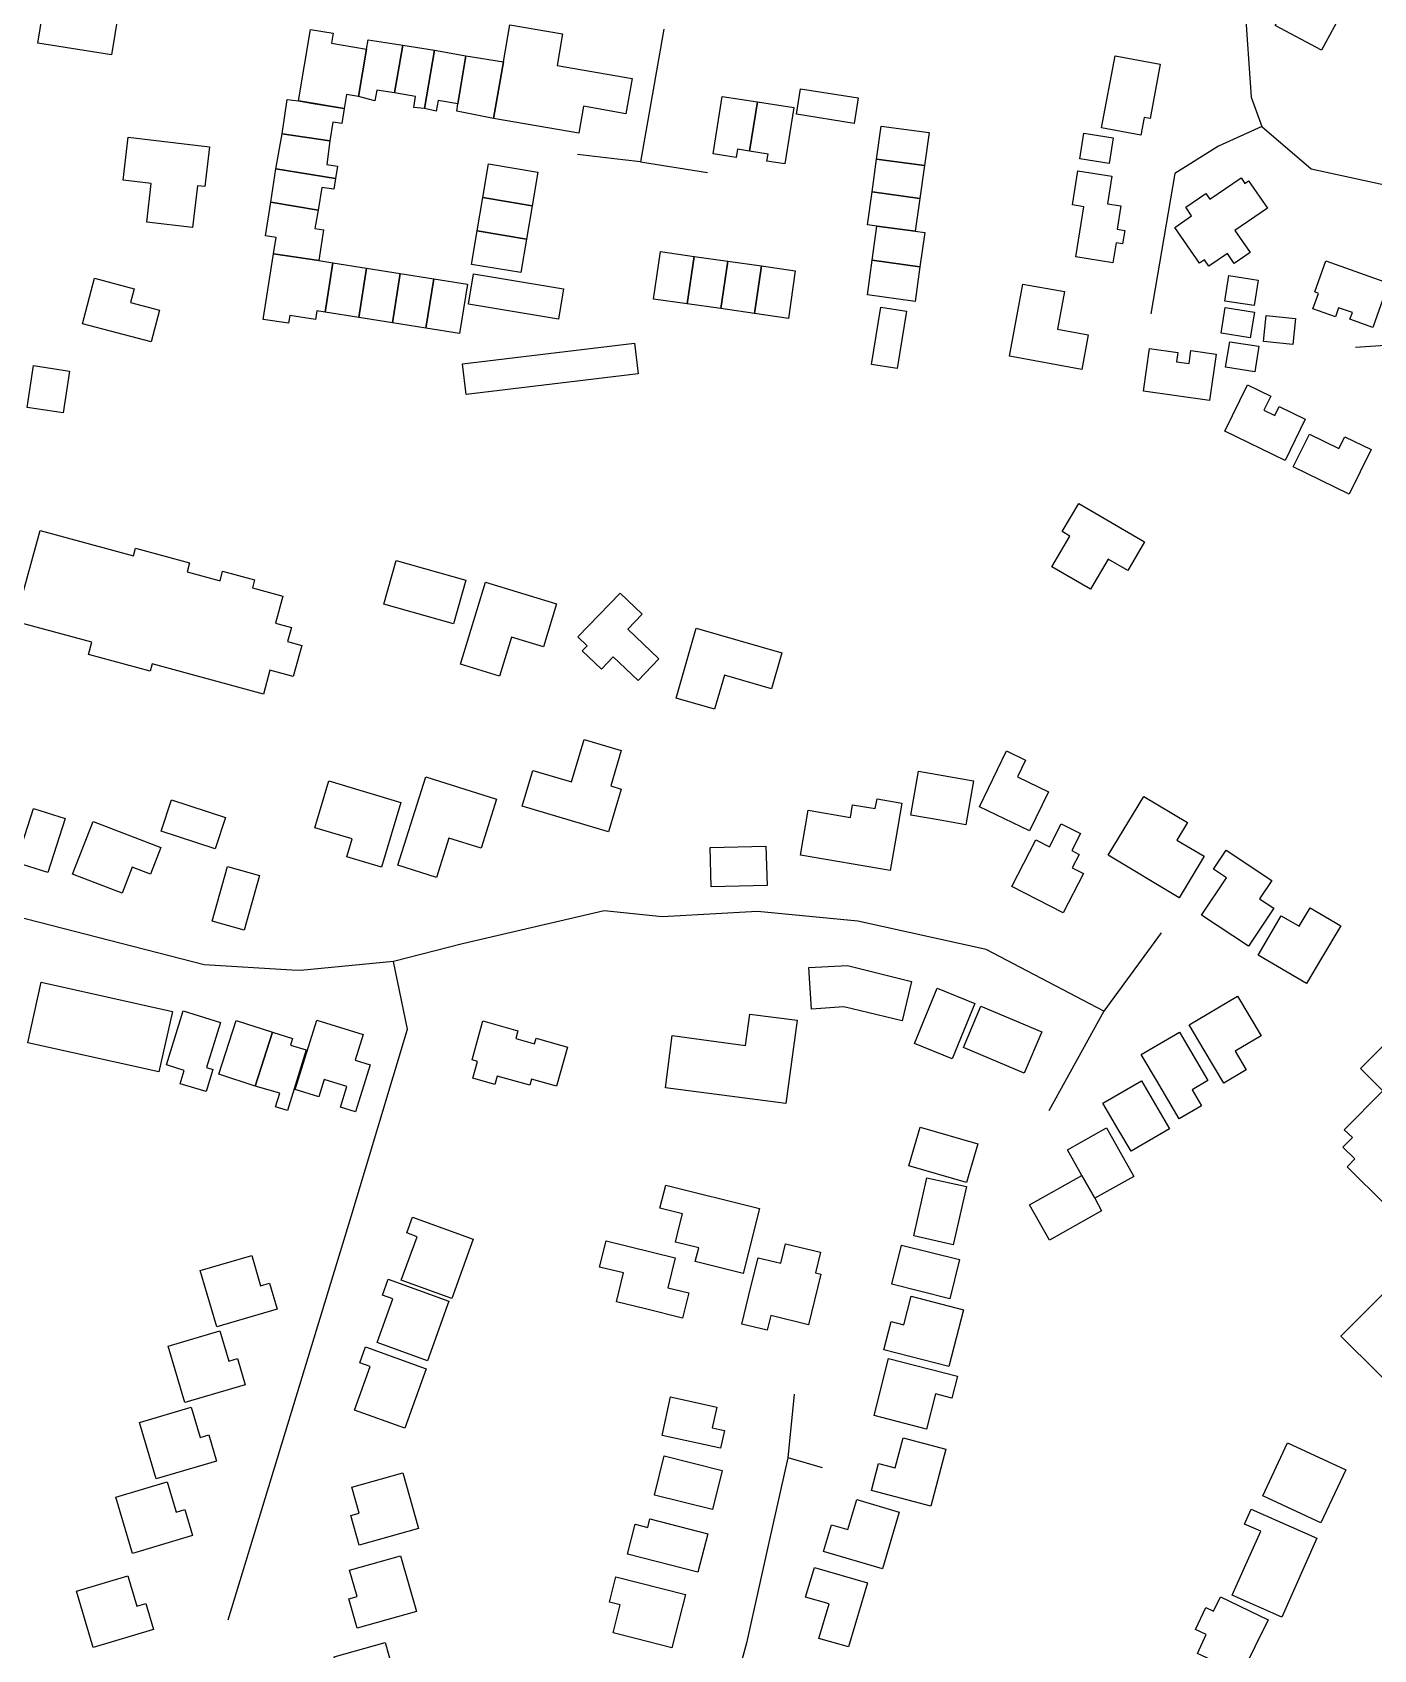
# Model space of a CAD drawing. Header units: metres. Extents: x 553506 to 563855, y 142925 to 150243.
# Drawn here: x 559227.2 to 559466.5, y 146933.4 to 147222.1 of the extents above; entities that cross this region are included whole.
import ezdxf

# ---------------------------------------------------------------- set-up
doc = ezdxf.new("R2010")
doc.units = ezdxf.units.M
doc.layers.add('C-BUILDINGS', color=8, linetype='Continuous')
doc.layers.add('C-ROADS', color=33, linetype='Continuous')

msp = doc.modelspace()

# ---------------------------------------------------------------- linework, layer by layer
at = {"layer": 'C-BUILDINGS'}
for points in [[(559457.2277, 147218.8621), (559448.9653, 147223.2913), (559450.9225, 147226.9137), (559452.0602, 147226.3034), (559456.8866, 147235.257), (559464.004, 147231.4489), (559457.2277, 147218.8621)], [(559241.3275, 147218.0305), (559228.1731, 147220.1269), (559229.3452, 147227.4311), (559242.4995, 147225.3346), (559241.3275, 147218.0305)], [(559280.8464, 147221.8934), (559280.5446, 147220.1255), (559286.8073, 147219.0732), (559285.3565, 147210.614), (559283.2198, 147210.9707), (559282.7937, 147208.4755), (559274.6546, 147209.837), (559276.798, 147222.5693), (559280.8464, 147221.8934)], [(559321.8094, 147221.8058), (559320.8309, 147216.1549), (559334.1878, 147213.8423), (559333.0963, 147207.5535), (559325.504, 147208.8651), (559324.6733, 147204.0868), (559309.4888, 147206.71), (559311.2392, 147216.7812), (559312.3895, 147223.428), (559321.8094, 147221.8058)], [(559287.0979, 147220.7517), (559293.2663, 147219.8077), (559291.8109, 147211.2705), (559288.6558, 147211.7736), (559288.3173, 147209.8377), (559285.3565, 147210.614), (559286.8073, 147219.0732), (559287.0979, 147220.7517)], [(559297.1285, 147208.4525), (559295.2404, 147208.6834), (559295.5796, 147210.5971), (559291.8109, 147211.2705), (559293.2663, 147219.8077), (559298.9307, 147218.8815), (559297.1285, 147208.4525)], [(559304.5347, 147217.8755), (559303.1216, 147209.3284), (559299.6002, 147209.9204), (559299.262, 147207.9733), (559297.1285, 147208.4525), (559298.9307, 147218.8815), (559304.5347, 147217.8755)], [(559311.2392, 147216.7812), (559309.4888, 147206.71), (559302.8975, 147207.9859), (559303.1216, 147209.3284), (559304.5347, 147217.8755), (559311.2392, 147216.7812)], [(559420.4024, 147217.875), (559428.4483, 147216.3661), (559426.6299, 147206.6935), (559425.5538, 147206.8938), (559424.9599, 147203.7256), (559417.9761, 147205.0337), (559420.4024, 147217.875)], [(559272.6408, 147210.0639), (559274.6546, 147209.837), (559276.961, 147209.4188), (559282.7937, 147208.4755), (559282.4088, 147205.7813), (559280.7722, 147206.0199), (559280.2746, 147202.6766), (559271.733, 147203.9366), (559272.6408, 147210.0639)], [(559352.9907, 147201.1921), (559352.7694, 147199.7606), (559348.68, 147200.4017), (559350.2854, 147210.6354), (559356.5527, 147209.6612), (559355.1756, 147200.8592), (559352.9907, 147201.1921)], [(559361.4623, 147198.5834), (559358.2722, 147199.0854), (559358.4648, 147200.3157), (559355.1756, 147200.8592), (559356.5527, 147209.6612), (559363.0655, 147208.6612), (559361.4623, 147198.5834)], [(559373.8027, 147205.8222), (559363.5369, 147207.4404), (559364.2624, 147212.0039), (559374.5282, 147210.3858), (559373.8027, 147205.8222)], [(559271.733, 147203.9366), (559280.2746, 147202.6766), (559279.7325, 147198.5084), (559281.63, 147198.1999), (559281.2585, 147195.9735), (559270.6327, 147197.7031), (559271.733, 147203.9366)], [(559386.3977, 147198.3219), (559377.8396, 147199.4365), (559378.6703, 147205.3389), (559387.2022, 147204.1678), (559386.3977, 147198.3219)], [(559419.3131, 147198.6755), (559414.1131, 147199.5047), (559414.8386, 147204.0682), (559420.0382, 147203.2501), (559419.3131, 147198.6755)], [(559257.942, 147194.5383), (559256.6299, 147194.6869), (559255.7358, 147187.2133), (559247.5877, 147188.1849), (559248.4089, 147195.0775), (559243.3838, 147195.6786), (559244.2993, 147203.3644), (559258.7916, 147201.6433), (559257.942, 147194.5383)], [(559308.5872, 147198.5795), (559317.3945, 147197.0941), (559316.3845, 147191.1083), (559307.5702, 147192.5935), (559308.5872, 147198.5795)], [(559385.5257, 147192.396), (559377.035, 147193.5906), (559377.8396, 147199.4365), (559386.3977, 147198.3219), (559385.5257, 147192.396)], [(559281.2585, 147195.9735), (559280.9755, 147194.0504), (559278.8182, 147194.3953), (559278.1533, 147190.3568), (559269.727, 147191.7317), (559270.6327, 147197.7031), (559281.2585, 147195.9735)], [(559413.3912, 147181.986), (559414.8123, 147190.9452), (559412.7953, 147191.2721), (559413.7609, 147197.3345), (559419.825, 147196.3763), (559419.0404, 147191.4659), (559421.4366, 147191.084), (559420.7756, 147186.9231), (559422.1104, 147186.7197), (559421.7365, 147184.3486), (559420.5634, 147184.5236), (559419.9892, 147180.9442), (559413.3912, 147181.986)], [(559444.2108, 147195.575), (559447.5718, 147190.6931), (559441.7661, 147186.7064), (559444.4823, 147182.7729), (559441.6545, 147180.8375), (559440.4244, 147182.6246), (559437.104, 147180.3401), (559436.3277, 147181.4735), (559435.4375, 147180.8672), (559431.03, 147187.2525), (559434.0422, 147189.3271), (559432.9953, 147190.8417), (559436.5689, 147193.301), (559437.2793, 147192.2657), (559442.8659, 147196.1008), (559443.5467, 147195.1203), (559444.2108, 147195.575)], [(559307.5702, 147192.5935), (559316.3845, 147191.1083), (559315.3668, 147185.1445), (559306.5738, 147186.6192), (559307.5702, 147192.5935)], [(559384.7208, 147186.5612), (559377.8954, 147187.4958), (559376.1823, 147187.7209), (559377.035, 147193.5906), (559385.5257, 147192.396), (559384.7208, 147186.5612)], [(559268.7861, 147185.7703), (559269.727, 147191.7317), (559278.1533, 147190.3568), (559277.5844, 147187.0559), (559279.1229, 147186.8253), (559278.2862, 147181.3346), (559270.2283, 147182.5539), (559270.6762, 147185.4727), (559268.7861, 147185.7703)], [(559306.5738, 147186.6192), (559315.3668, 147185.1445), (559314.3561, 147179.1809), (559305.563, 147180.6556), (559306.5738, 147186.6192)], [(559386.4133, 147186.3243), (559385.5748, 147180.2214), (559377.0425, 147181.4036), (559377.8954, 147187.4958), (559384.7208, 147186.5612), (559386.4133, 147186.3243)], [(559277.9494, 147172.3535), (559277.7098, 147170.8324), (559273.1291, 147171.5362), (559272.9137, 147170.1383), (559268.3679, 147170.8432), (559270.2283, 147182.5539), (559278.2862, 147181.3346), (559280.8019, 147180.934), (559279.4319, 147172.1212), (559277.9494, 147172.3535)], [(559286.8177, 147179.9519), (559285.4327, 147171.172), (559279.4319, 147172.1212), (559280.8019, 147180.934), (559286.8177, 147179.9519)], [(559338.031, 147174.4726), (559339.2428, 147182.969), (559345.2765, 147182.0876), (559344.05, 147173.6131), (559338.031, 147174.4726)], [(559344.05, 147173.6131), (559345.2765, 147182.0876), (559351.2885, 147181.2279), (559350.0408, 147172.7639), (559344.05, 147173.6131)], [(559350.0408, 147172.7639), (559351.2885, 147181.2279), (559357.2863, 147180.3789), (559356.0528, 147171.9041), (559350.0408, 147172.7639)], [(559384.7177, 147174.04), (559376.1858, 147175.211), (559377.0425, 147181.4036), (559385.5748, 147180.2214), (559384.7177, 147174.04)], [(559456.0074, 147175.7292), (559457.9815, 147181.2886), (559469.1941, 147177.3294), (559466.384, 147169.4179), (559462.3047, 147170.8605), (559462.7292, 147172.0535), (559460.2759, 147172.9234), (559459.6972, 147171.2916), (559455.7027, 147172.7035), (559456.6863, 147175.4831), (559456.0074, 147175.7292)], [(559244.6905, 147173.8266), (559249.8651, 147172.4622), (559248.3756, 147166.8288), (559236.1018, 147170.0656), (559238.2489, 147178.1679), (559245.3478, 147176.3067), (559244.6905, 147173.8266)], [(559292.8112, 147179.0136), (559291.4192, 147170.2335), (559285.4327, 147171.172), (559286.8177, 147179.9519), (559292.8112, 147179.0136)], [(559298.8043, 147178.0865), (559297.4131, 147169.2841), (559291.4192, 147170.2335), (559292.8112, 147179.0136), (559298.8043, 147178.0865)], [(559304.8187, 147177.1489), (559303.4205, 147168.3463), (559297.4131, 147169.2841), (559298.8043, 147178.0865), (559304.8187, 147177.1489)], [(559321.0679, 147170.8635), (559304.9793, 147173.5478), (559305.8949, 147178.9742), (559321.9764, 147176.2897), (559321.0679, 147170.8635)], [(559356.0528, 147171.9041), (559357.2863, 147180.3789), (559363.2983, 147179.5192), (559362.0865, 147171.0228), (559356.0528, 147171.9041)], [(559445.1818, 147173.3007), (559439.9822, 147174.1188), (559440.7076, 147178.6823), (559445.9072, 147177.8643), (559445.1818, 147173.3007)], [(559403.9548, 147177.1522), (559411.3459, 147175.79), (559410.0996, 147169.0845), (559415.6132, 147168.0647), (559414.4624, 147161.8853), (559401.5573, 147164.2784), (559403.9548, 147177.1522)], [(559376.9417, 147162.7912), (559378.589, 147173.0262), (559383.1639, 147172.2889), (559381.5096, 147162.0537), (559376.9417, 147162.7912)], [(559444.5136, 147167.5704), (559439.3209, 147168.3886), (559440.0463, 147172.9521), (559445.239, 147172.1339), (559444.5136, 147167.5704)], [(559452.1092, 147166.3815), (559446.8692, 147166.92), (559447.3487, 147171.5204), (559452.5887, 147170.9819), (559452.1092, 147166.3815)], [(559335.2707, 147161.1202), (559304.5838, 147157.4417), (559303.9248, 147162.9083), (559334.6186, 147166.587), (559335.2707, 147161.1202)], [(559445.3112, 147161.4737), (559440.1185, 147162.2919), (559440.8439, 147166.8554), (559446.0436, 147166.0374), (559445.3112, 147161.4737)], [(559425.4833, 147158.0202), (559426.5407, 147165.6324), (559431.5899, 147164.9321), (559431.3615, 147163.2778), (559433.5946, 147162.9687), (559433.9081, 147165.2601), (559438.4023, 147164.6427), (559437.2529, 147156.3932), (559425.4833, 147158.0202)], [(559232.6513, 147154.1542), (559226.23, 147155.1349), (559227.3832, 147162.5943), (559233.8049, 147161.6025), (559232.6513, 147154.1542)], [(559439.9822, 147150.9129), (559444.0267, 147159.1522), (559448.1872, 147157.1221), (559446.9572, 147154.6242), (559448.8743, 147153.682), (559449.6563, 147155.2979), (559454.328, 147153.0165), (559450.7243, 147145.6702), (559439.9822, 147150.9129)], [(559452.1862, 147144.5247), (559455.0605, 147150.3681), (559460.343, 147147.783), (559461.3822, 147149.8965), (559466.0683, 147147.6045), (559462.1618, 147139.6478), (559452.1862, 147144.5247)], [(559422.6658, 147126.0121), (559419.1553, 147128.0513), (559416.0214, 147122.6896), (559409.1212, 147126.7048), (559412.315, 147132.1685), (559410.9688, 147132.9615), (559413.9036, 147137.9831), (559425.6674, 147131.136), (559422.6658, 147126.0121)], [(559245.5878, 147129.9915), (559255.2414, 147127.3747), (559254.8084, 147125.7809), (559260.6682, 147124.1929), (559261.1331, 147125.8879), (559266.8449, 147124.3399), (559266.4555, 147122.9143), (559271.8781, 147121.4463), (559270.5591, 147116.6307), (559273.4008, 147115.8618), (559272.7096, 147113.3473), (559275.2482, 147112.658), (559273.735, 147107.1129), (559269.5818, 147108.2307), (559268.4201, 147103.9765), (559248.5558, 147109.3597), (559248.1983, 147108.0353), (559237.205, 147111.0112), (559237.8011, 147113.2111), (559224.1351, 147116.9167), (559228.562, 147133.1366), (559245.2108, 147128.622), (559245.5878, 147129.9915)], [(559302.3285, 147116.525), (559289.9068, 147120.013), (559292.0992, 147127.7829), (559304.5205, 147124.306), (559302.3285, 147116.525)], [(559320.727, 147120.0784), (559318.3775, 147112.4149), (559312.6951, 147114.1419), (559310.5617, 147107.1752), (559303.5589, 147109.3176), (559308.0421, 147123.9366), (559320.727, 147120.0784)], [(559335.9994, 147118.237), (559333.4388, 147115.5755), (559338.9881, 147110.2494), (559335.2556, 147106.3717), (559330.8522, 147110.5981), (559328.7319, 147108.3954), (559325.3089, 147111.6727), (559326.1895, 147112.5904), (559324.5391, 147114.1753), (559332.0719, 147121.9995), (559335.9994, 147118.237)], [(559359.0537, 147104.9173), (559350.665, 147107.3283), (559348.9229, 147101.2752), (559342.0373, 147103.2431), (559345.6293, 147115.7087), (559360.8966, 147111.3296), (559359.0537, 147104.9173)], [(559316.4822, 147090.3301), (559323.3981, 147088.2852), (559325.6463, 147095.8342), (559332.2797, 147093.8807), (559330.3988, 147087.5674), (559332.2763, 147087.0023), (559330.0155, 147079.4084), (559314.5887, 147083.9718), (559316.4822, 147090.3301)], [(559401.0162, 147093.8316), (559404.4308, 147092.179), (559402.9718, 147089.1732), (559408.5089, 147086.4957), (559405.1374, 147079.5462), (559396.186, 147083.8651), (559401.0162, 147093.8316)], [(559289.4676, 147073.0646), (559283.306, 147074.9104), (559284.2696, 147078.1123), (559277.5859, 147080.1088), (559280.0954, 147088.4783), (559292.9406, 147084.6361), (559289.4676, 147073.0646)], [(559310.0115, 147085.2322), (559307.2487, 147076.4653), (559301.5223, 147078.2577), (559299.32, 147071.2555), (559292.4146, 147073.412), (559297.3794, 147089.1923), (559310.0115, 147085.2322)], [(559395.1197, 147088.4843), (559393.7545, 147080.651), (559389.1639, 147081.4435), (559383.9404, 147082.3499), (559385.3057, 147090.1832), (559395.1197, 147088.4843)], [(559433.2983, 147081.0434), (559431.4166, 147077.9131), (559436.2754, 147075.0143), (559431.8269, 147067.6196), (559419.1663, 147075.1957), (559425.5038, 147085.7098), (559433.2983, 147081.0434)], [(559233.0281, 147081.7659), (559229.9574, 147072.0991), (559224.3082, 147073.8828), (559227.3789, 147083.5497), (559233.0281, 147081.7659)], [(559259.8232, 147076.3415), (559250.16, 147079.4922), (559252.0065, 147085.1144), (559261.6627, 147081.9635), (559259.8232, 147076.3415)], [(559365.641, 147083.2625), (559373.156, 147081.9708), (559373.5477, 147084.2201), (559377.6039, 147083.5223), (559377.906, 147085.2791), (559382.328, 147084.5148), (559381.1766, 147077.9013), (559380.2398, 147072.4853), (559364.2464, 147075.2502), (559365.641, 147083.2625)], [(559248.2857, 147071.8324), (559245.0163, 147073.0889), (559243.2236, 147068.4367), (559234.3704, 147071.8463), (559238.0086, 147081.2525), (559250.1238, 147076.5974), (559248.2857, 147071.8324)], [(559406.2283, 147077.9662), (559408.6728, 147076.7065), (559410.7826, 147080.8232), (559414.2217, 147079.0601), (559412.6655, 147076.029), (559413.9869, 147075.3577), (559412.7604, 147072.9712), (559414.7568, 147071.9536), (559411.143, 147064.9298), (559401.9416, 147069.6416), (559406.2283, 147077.9662)], [(559358.0784, 147076.8508), (559358.297, 147069.8012), (559348.3407, 147069.5481), (559348.1217, 147076.6088), (559358.0784, 147076.8508)], [(559440.2962, 147071.1768), (559437.9469, 147072.7512), (559440.2125, 147076.1271), (559448.3672, 147070.6705), (559446.1879, 147067.442), (559448.73, 147065.7401), (559444.1714, 147058.9652), (559435.8313, 147064.5384), (559440.2962, 147071.1768)], [(559267.7247, 147071.6003), (559264.9715, 147061.8431), (559259.2723, 147063.436), (559262.0185, 147073.1931), (559267.7247, 147071.6003)], [(559450.0512, 147064.401), (559453.2349, 147062.5298), (559455.1949, 147065.8406), (559460.6578, 147062.6266), (559457.2292, 147056.844), (559454.5384, 147052.2974), (559445.8984, 147057.3938), (559450.0512, 147064.401)], [(559365.7638, 147055.1856), (559372.612, 147055.5538), (559384.0421, 147052.703), (559382.3719, 147045.6839), (559371.9818, 147048.144), (559366.2317, 147047.7653), (559365.7638, 147055.1856)], [(559249.7573, 147036.5406), (559226.3457, 147041.7583), (559228.7739, 147052.5294), (559252.1784, 147047.3115), (559249.7573, 147036.5406)], [(559388.6672, 147051.4775), (559395.3527, 147048.7467), (559391.3161, 147038.8939), (559384.6236, 147041.6246), (559388.6672, 147051.4775)], [(559407.327, 147043.6868), (559404.1928, 147036.2995), (559393.3246, 147040.8706), (559396.4587, 147048.2579), (559407.327, 147043.6868)], [(559446.4504, 147042.9866), (559441.8092, 147040.227), (559443.7926, 147036.9273), (559439.8105, 147034.5555), (559436.3147, 147040.4015), (559433.6007, 147044.9362), (559442.2173, 147050.0562), (559446.4504, 147042.9866)], [(559259.4074, 147036.9733), (559258.1945, 147033.018), (559253.5426, 147034.432), (559254.2663, 147036.8028), (559251.1105, 147037.7735), (559254.0702, 147047.4147), (559260.7343, 147045.373), (559258.264, 147037.3163), (559259.4074, 147036.9733)], [(559260.4266, 147036.1257), (559263.5269, 147045.7379), (559270.0527, 147043.6474), (559266.9528, 147034.0241), (559260.4266, 147036.1257)], [(559284.8012, 147038.6399), (559287.4488, 147037.8205), (559284.8491, 147029.4258), (559282.1946, 147030.245), (559283.3256, 147033.9084), (559279.2312, 147035.1616), (559278.2844, 147032.0938), (559274.0978, 147033.3886), (559277.9369, 147045.7839), (559286.2253, 147043.225), (559284.8012, 147038.6399)], [(559313.8387, 147043.8921), (559313.4417, 147042.4885), (559316.813, 147041.558), (559317.0903, 147042.5349), (559322.6765, 147040.983), (559320.7181, 147034.0106), (559316.2673, 147035.2527), (559315.9585, 147034.1635), (559310.1394, 147035.7861), (559309.7235, 147034.3152), (559305.8018, 147035.4067), (559306.6392, 147038.3932), (559305.6376, 147038.6738), (559307.5894, 147045.6349), (559313.8387, 147043.8921)], [(559354.4619, 147041.2788), (559355.1986, 147046.8332), (559363.6285, 147045.8036), (559361.6583, 147030.8729), (559340.1391, 147033.6891), (559341.3726, 147043.0654), (559354.4619, 147041.2788)], [(559273.2362, 147041.3309), (559276.0388, 147040.4718), (559272.6956, 147029.6723), (559270.5775, 147030.3301), (559271.3273, 147032.7574), (559266.9528, 147034.0241), (559270.0527, 147043.6474), (559273.5922, 147042.4772), (559273.2362, 147041.3309)], [(559436.9578, 147035.0012), (559434.1489, 147033.3558), (559435.8251, 147030.4918), (559431.8207, 147028.1638), (559427.7528, 147035.0939), (559425.0728, 147039.6631), (559431.8926, 147043.6478), (559436.9578, 147035.0012)], [(559430.1135, 147026.3968), (559423.2388, 147022.3771), (559420.8837, 147026.3887), (559418.2106, 147030.958), (559425.0857, 147034.9667), (559430.1135, 147026.3968)], [(559395.8705, 147023.7204), (559393.8476, 147016.8017), (559383.5952, 147019.778), (559385.6181, 147026.6968), (559395.8705, 147023.7204)], [(559423.7068, 147017.884), (559416.7581, 147013.9955), (559414.4788, 147018.0428), (559411.8882, 147022.6593), (559418.8369, 147026.5477), (559423.7068, 147017.884)], [(559342.6077, 147008.8792), (559343.1923, 147011.2235), (559339.1686, 147012.2228), (559340.1957, 147016.306), (559356.9181, 147012.139), (559354.025, 147000.5854), (559345.4841, 147002.7134), (559346.0809, 147005.1138), (559341.9231, 147006.1534), (559342.6077, 147008.8792)], [(559386.8074, 147017.6628), (559393.8564, 147016.0674), (559391.5003, 147005.688), (559384.4513, 147007.2834), (559386.8074, 147017.6628)], [(559414.4788, 147018.0428), (559416.7581, 147013.9955), (559417.9678, 147011.7403), (559408.6616, 147006.5321), (559405.1241, 147012.822), (559414.4788, 147018.0428)], [(559293.0035, 146999.3942), (559295.8477, 147007.1175), (559293.9877, 147007.7944), (559295.0255, 147010.6313), (559305.8594, 147006.7156), (559302.035, 146996.1016), (559293.0035, 146999.3942)], [(559328.4117, 147001.7054), (559329.5606, 147006.371), (559341.8909, 147003.3588), (559340.5811, 146998.0204), (559344.3296, 146997.1016), (559343.224, 146992.6153), (559336.5939, 146994.235), (559331.4078, 146995.5099), (559332.6747, 147000.6578), (559328.4117, 147001.7054)], [(559361.588, 147005.8619), (559367.8019, 147004.3629), (559366.9091, 147000.6846), (559367.8814, 147000.4476), (559365.6931, 146991.4202), (559358.9368, 146993.047), (559358.3109, 146990.4566), (559353.8021, 146991.541), (559355.4072, 146998.1797), (559356.6723, 147003.3832), (559360.7515, 147002.3968), (559361.588, 147005.8619)], [(559392.6383, 147003.041), (559390.8832, 146996.0526), (559380.5311, 146998.6363), (559382.2861, 147005.6247), (559392.6383, 147003.041)], [(559266.3169, 147003.7867), (559267.9178, 146998.3827), (559269.4909, 146998.8433), (559270.8655, 146994.2002), (559260.1115, 146991.0287), (559257.1289, 147001.0756), (559266.3169, 147003.7867)], [(559288.6919, 146988.2531), (559291.4859, 146996.0193), (559289.6329, 146996.6964), (559290.6637, 146999.5331), (559301.5049, 146995.6065), (559297.6732, 146985.0034), (559288.6919, 146988.2531)], [(559380.4443, 146991.9668), (559382.6861, 146991.3797), (559384.0297, 146996.53), (559393.3634, 146994.0928), (559390.7067, 146983.9378), (559379.1318, 146986.9399), (559380.4443, 146991.9668)], [(559260.6162, 146990.3098), (559262.2172, 146984.9058), (559263.7902, 146985.3664), (559265.1648, 146980.7233), (559254.4108, 146977.5518), (559251.4282, 146987.5987), (559260.6162, 146990.3098)], [(559284.6605, 146976.1968), (559287.4541, 146983.9742), (559285.5944, 146984.64), (559286.6319, 146987.488), (559297.4662, 146983.5612), (559293.6417, 146972.9471), (559284.6605, 146976.1968)], [(559391.2721, 146978.3347), (559388.3614, 146979.068), (559386.7655, 146972.808), (559377.3703, 146975.1989), (559379.9772, 146985.3857), (559392.276, 146982.2613), (559391.2721, 146978.3347)], [(559255.5075, 146976.6843), (559257.1085, 146971.2803), (559258.6815, 146971.7408), (559260.0562, 146967.0977), (559249.2951, 146963.926), (559246.3195, 146973.9731), (559255.5075, 146976.6843)], [(559350.6985, 146972.5685), (559349.9934, 146969.3746), (559339.5454, 146971.666), (559341.0599, 146978.5245), (559349.304, 146976.7212), (559348.495, 146973.0455), (559350.6985, 146972.5685)], [(559378.1882, 146966.6431), (559381.1564, 146965.8559), (559382.591, 146971.2316), (559390.2126, 146969.2087), (559387.487, 146959.0182), (559376.904, 146961.8285), (559378.1882, 146966.6431)], [(559457.1275, 146956.0372), (559446.7258, 146960.8898), (559451.166, 146970.3544), (559461.5677, 146965.5019), (559457.1275, 146956.0372)], [(559350.2908, 146965.4216), (559348.5357, 146958.4332), (559338.1835, 146961.017), (559339.9387, 146968.0054), (559350.2908, 146965.4216)], [(559285.5266, 146952.0941), (559284.0349, 146957.3568), (559285.4975, 146957.7694), (559284.1781, 146962.4364), (559293.2868, 146965.0005), (559296.098, 146955.0707), (559285.5266, 146952.0941)], [(559251.2285, 146963.3627), (559252.8295, 146957.9587), (559254.4025, 146958.4193), (559255.7771, 146953.7762), (559245.023, 146950.6047), (559242.0474, 146960.6518), (559251.2285, 146963.3627)], [(559369.772, 146955.7307), (559372.7148, 146954.8648), (559374.2904, 146960.2004), (559381.8554, 146957.9754), (559378.8619, 146947.8544), (559368.3541, 146950.9454), (559369.772, 146955.7307)], [(559336.9846, 146955.2591), (559337.3711, 146956.7736), (559347.7044, 146954.1224), (559345.9312, 146947.267), (559333.3846, 146950.484), (559334.7644, 146955.8246), (559336.9846, 146955.2591)], [(559450.1596, 146939.2485), (559441.3118, 146943.1476), (559443.4876, 146948.0678), (559446.3696, 146954.5681), (559443.4843, 146955.8364), (559444.654, 146958.4771), (559456.3941, 146953.3099), (559450.1596, 146939.2485)], [(559285.1405, 146937.2571), (559283.6488, 146942.5198), (559285.1114, 146942.9324), (559283.792, 146947.5995), (559292.9007, 146950.1635), (559295.7119, 146940.2338), (559285.1405, 146937.2571)], [(559369.3435, 146941.5935), (559365.1661, 146942.8107), (559366.7218, 146948.1122), (559376.192, 146945.3342), (559372.8264, 146933.9106), (559367.5412, 146935.4496), (559369.3435, 146941.5935)], [(559244.2452, 146946.5961), (559245.8465, 146941.181), (559247.4192, 146941.6526), (559248.7938, 146937.0096), (559238.0397, 146933.8381), (559235.0641, 146943.8852), (559244.2452, 146946.5961)], [(559331.3212, 146946.4466), (559343.7186, 146943.3029), (559341.2803, 146933.7669), (559334.803, 146935.4136), (559330.7995, 146936.4358), (559332.0719, 146941.4058), (559330.1618, 146941.8919), (559331.3212, 146946.4466)], [(559439.2027, 146942.8373), (559447.706, 146938.7717), (559442.9565, 146929.1305), (559435.1237, 146932.7717), (559436.6419, 146936.1244), (559434.7397, 146937.0337), (559436.6116, 146940.9316), (559437.9747, 146940.2727), (559439.2027, 146942.8373)], [(559282.3972, 146921.7683), (559280.9051, 146927.0421), (559282.3607, 146927.4545), (559281.0413, 146932.1215), (559290.15, 146934.6856), (559292.9612, 146924.7558), (559282.3972, 146921.7683)]]:
    msp.add_lwpolyline(points, close=True, dxfattribs=at)
for points in [[(559468.6654, 147012.8017), (559461.7759, 147019.622), (559463.1725, 147021.0343), (559461.0587, 147023.1279), (559462.7338, 147024.8049), (559461.2981, 147026.2294), (559468.1945, 147033.1548), (559464.1691, 147037.1368), (559472.1779, 147045.1652)], [(559474.0123, 146976.1611), (559460.7013, 146989.3598), (559478.1767, 147006.8976)]]:
    msp.add_lwpolyline(points, dxfattribs=at)
at = {"layer": 'C-ROADS'}
for points in [[(559371.9809, 147280.5476), (559390.749, 147266.7612), (559408.4032, 147255.2998), (559414.5956, 147252.4535), (559428.5938, 147245.698), (559439.8173, 147237.5542), (559443.5704, 147226.7968), (559444.6921, 147210.4817), (559446.5814, 147205.2537)], [(559339.8935, 147222.6339), (559335.6782, 147198.93), (559332.5199, 147199.3106), (559324.4836, 147200.2856)], [(559446.5814, 147205.2537), (559438.8165, 147201.7627), (559431.0661, 147196.9033), (559426.7397, 147171.838)], [(559446.5814, 147205.2537), (559455.3533, 147197.7016), (559469.0384, 147194.7318), (559482.0839, 147191.4194), (559493.1092, 147184.2601), (559504.7666, 147176.7866)], [(559335.6782, 147198.93), (559347.6508, 147197.0642)], [(559493.1092, 147184.2601), (559485.7188, 147170.5078), (559473.1117, 147166.4547), (559463.315, 147165.7944)], [(559418.3936, 147047.3692), (559397.4092, 147058.4156), (559374.5001, 147063.4367), (559356.5939, 147065.1963), (559339.5563, 147064.2004), (559329.2376, 147065.2604), (559303.947, 147059.3675), (559291.626, 147056.2253), (559274.9989, 147054.619), (559273.4785, 147054.7166), (559257.8419, 147055.6676), (559217.7304, 147065.9214), (559181.7292, 147076.6703), (559177.0715, 147078.2733), (559175.2136, 147078.8836), (559162.442, 147083.0622)], [(559428.6168, 147061.3317), (559418.3936, 147047.3692), (559408.5964, 147029.5912)], [(559262.1091, 146938.769), (559284.0434, 147010.7583), (559294.1324, 147044.1714), (559291.626, 147056.2253)], [(559347.9269, 146909.977), (559354.7615, 146934.9085), (559358.6606, 146952.5813), (559362.0669, 146967.6566), (559363.1894, 146979.0328)], [(559368.1979, 146965.8991), (559362.0669, 146967.6566)]]:
    msp.add_lwpolyline(points, dxfattribs=at)

doc.saveas('drawing.dxf')
